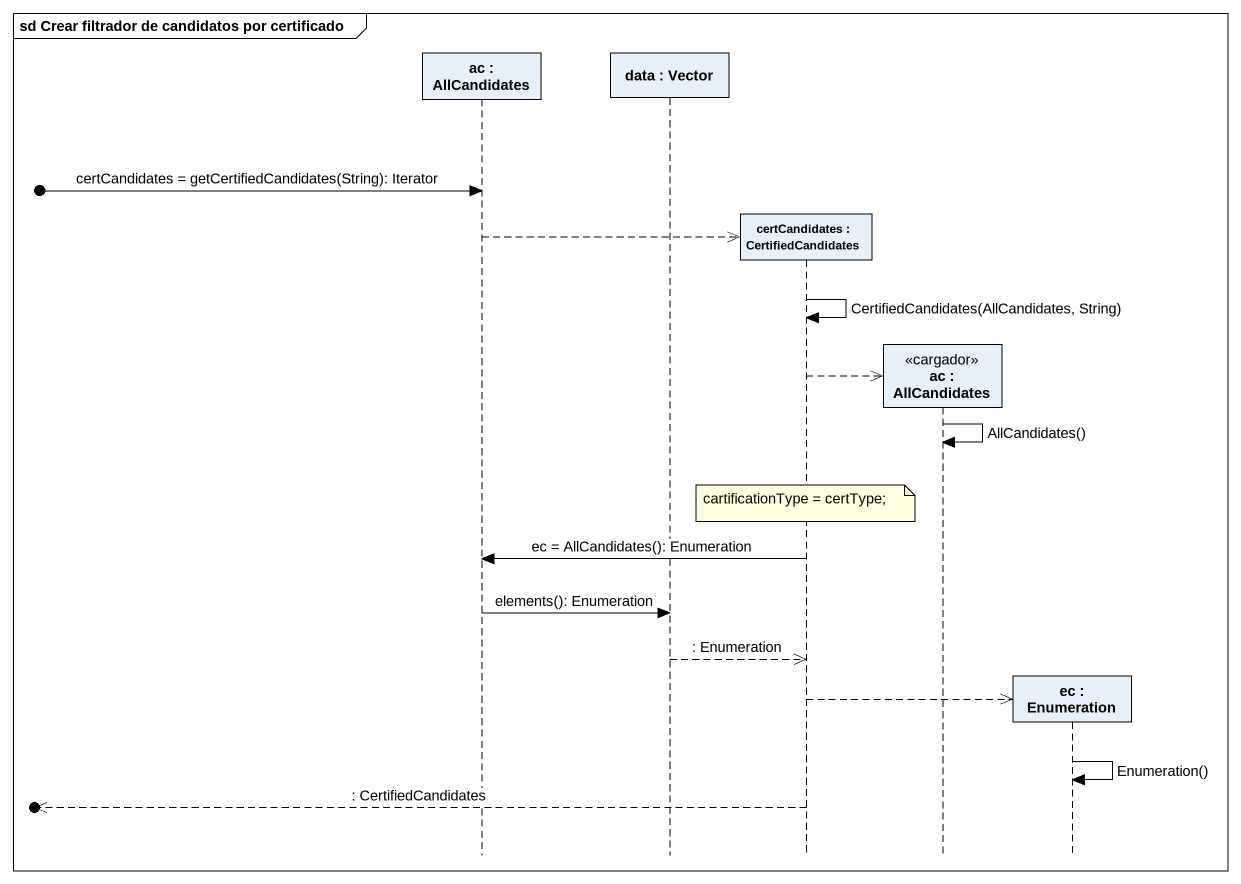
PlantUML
@startuml
mainframe sd Crear filtrador de candidatos por certificado
hide footbox
participant "ac : AllCandidates" as ac
participant "data : Vector" as data
participant "certCandidates : CertifiedCandidates" as certCandidates
participant "ac : AllCandidates" as ac_2 <<cargador>>
participant "ec : Enumeration" as ec

[o-> ac : certCandidates = getCertifiedCandidates(String): Iterator
ac -->> certCandidates **
certCandidates -> certCandidates : CertifiedCandidates(AllCandidates, String)
certCandidates -->> ac_2 **
ac_2 -> ac_2 : AllCandidates()
note over certCandidates : cartificationType = certType;
certCandidates -> ac : ec = AllCandidates(): Enumeration
ac -> data : elements(): Enumeration
data -->> certCandidates : : Enumeration
certCandidates -->> ec **
ec -> ec : Enumeration()
[o<<-- certCandidates : : CertifiedCandidates
@enduml
